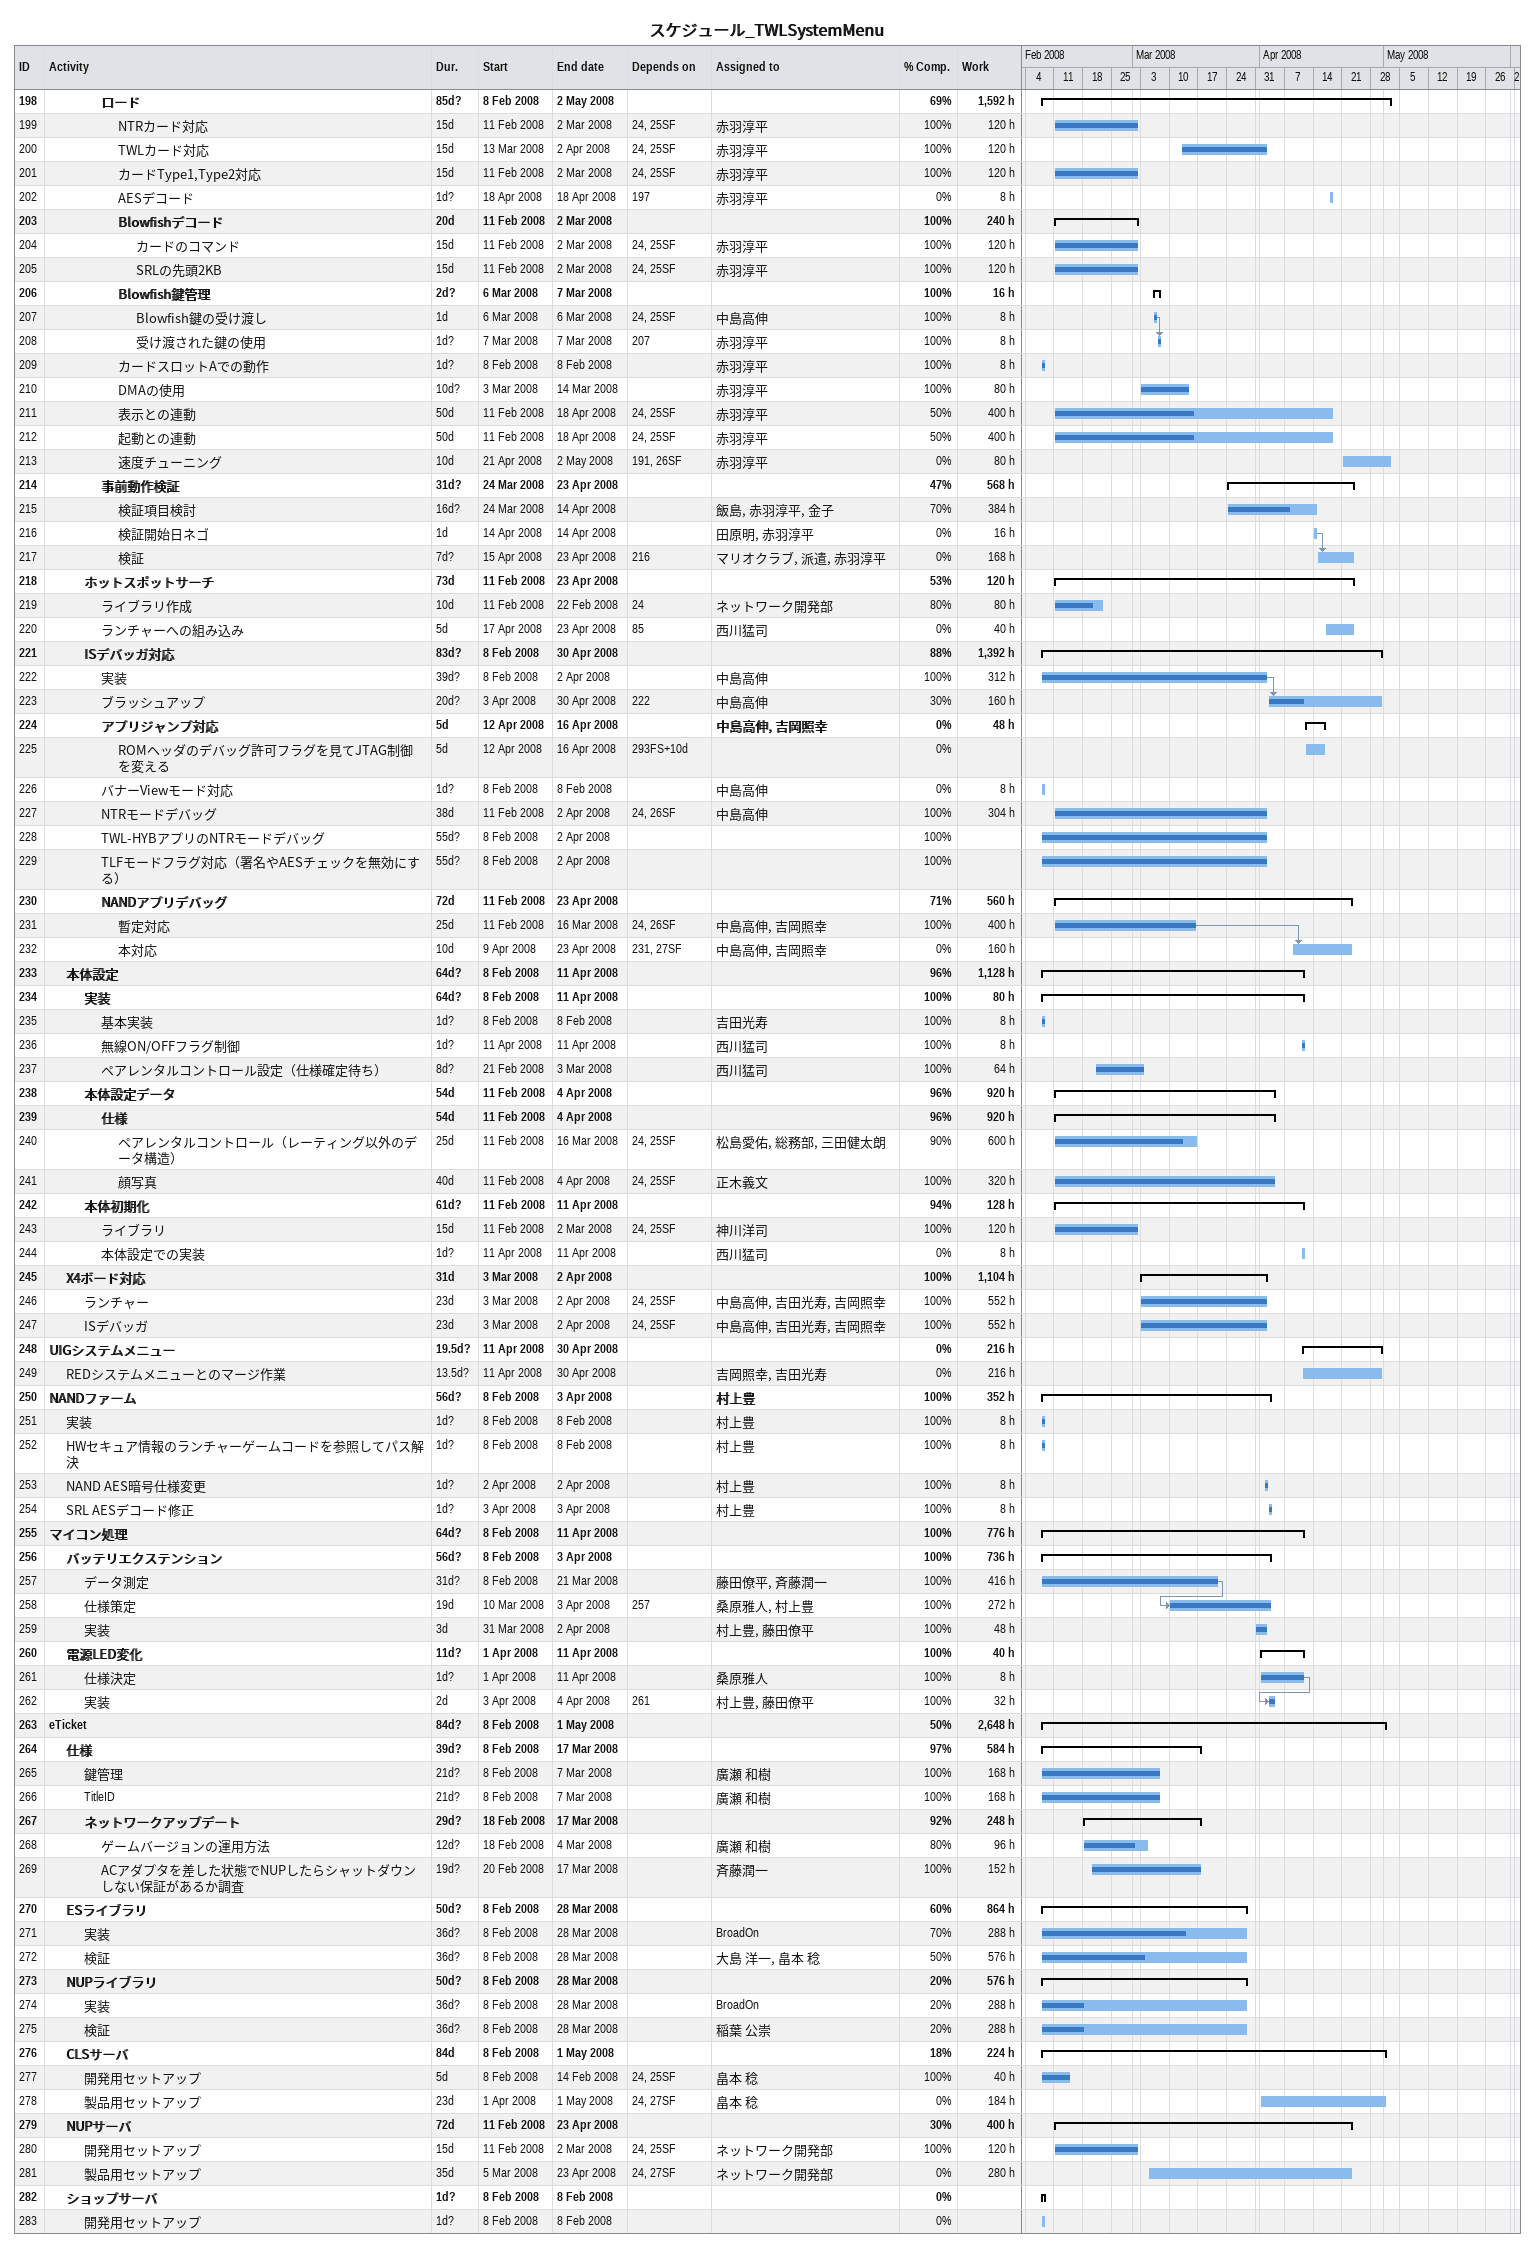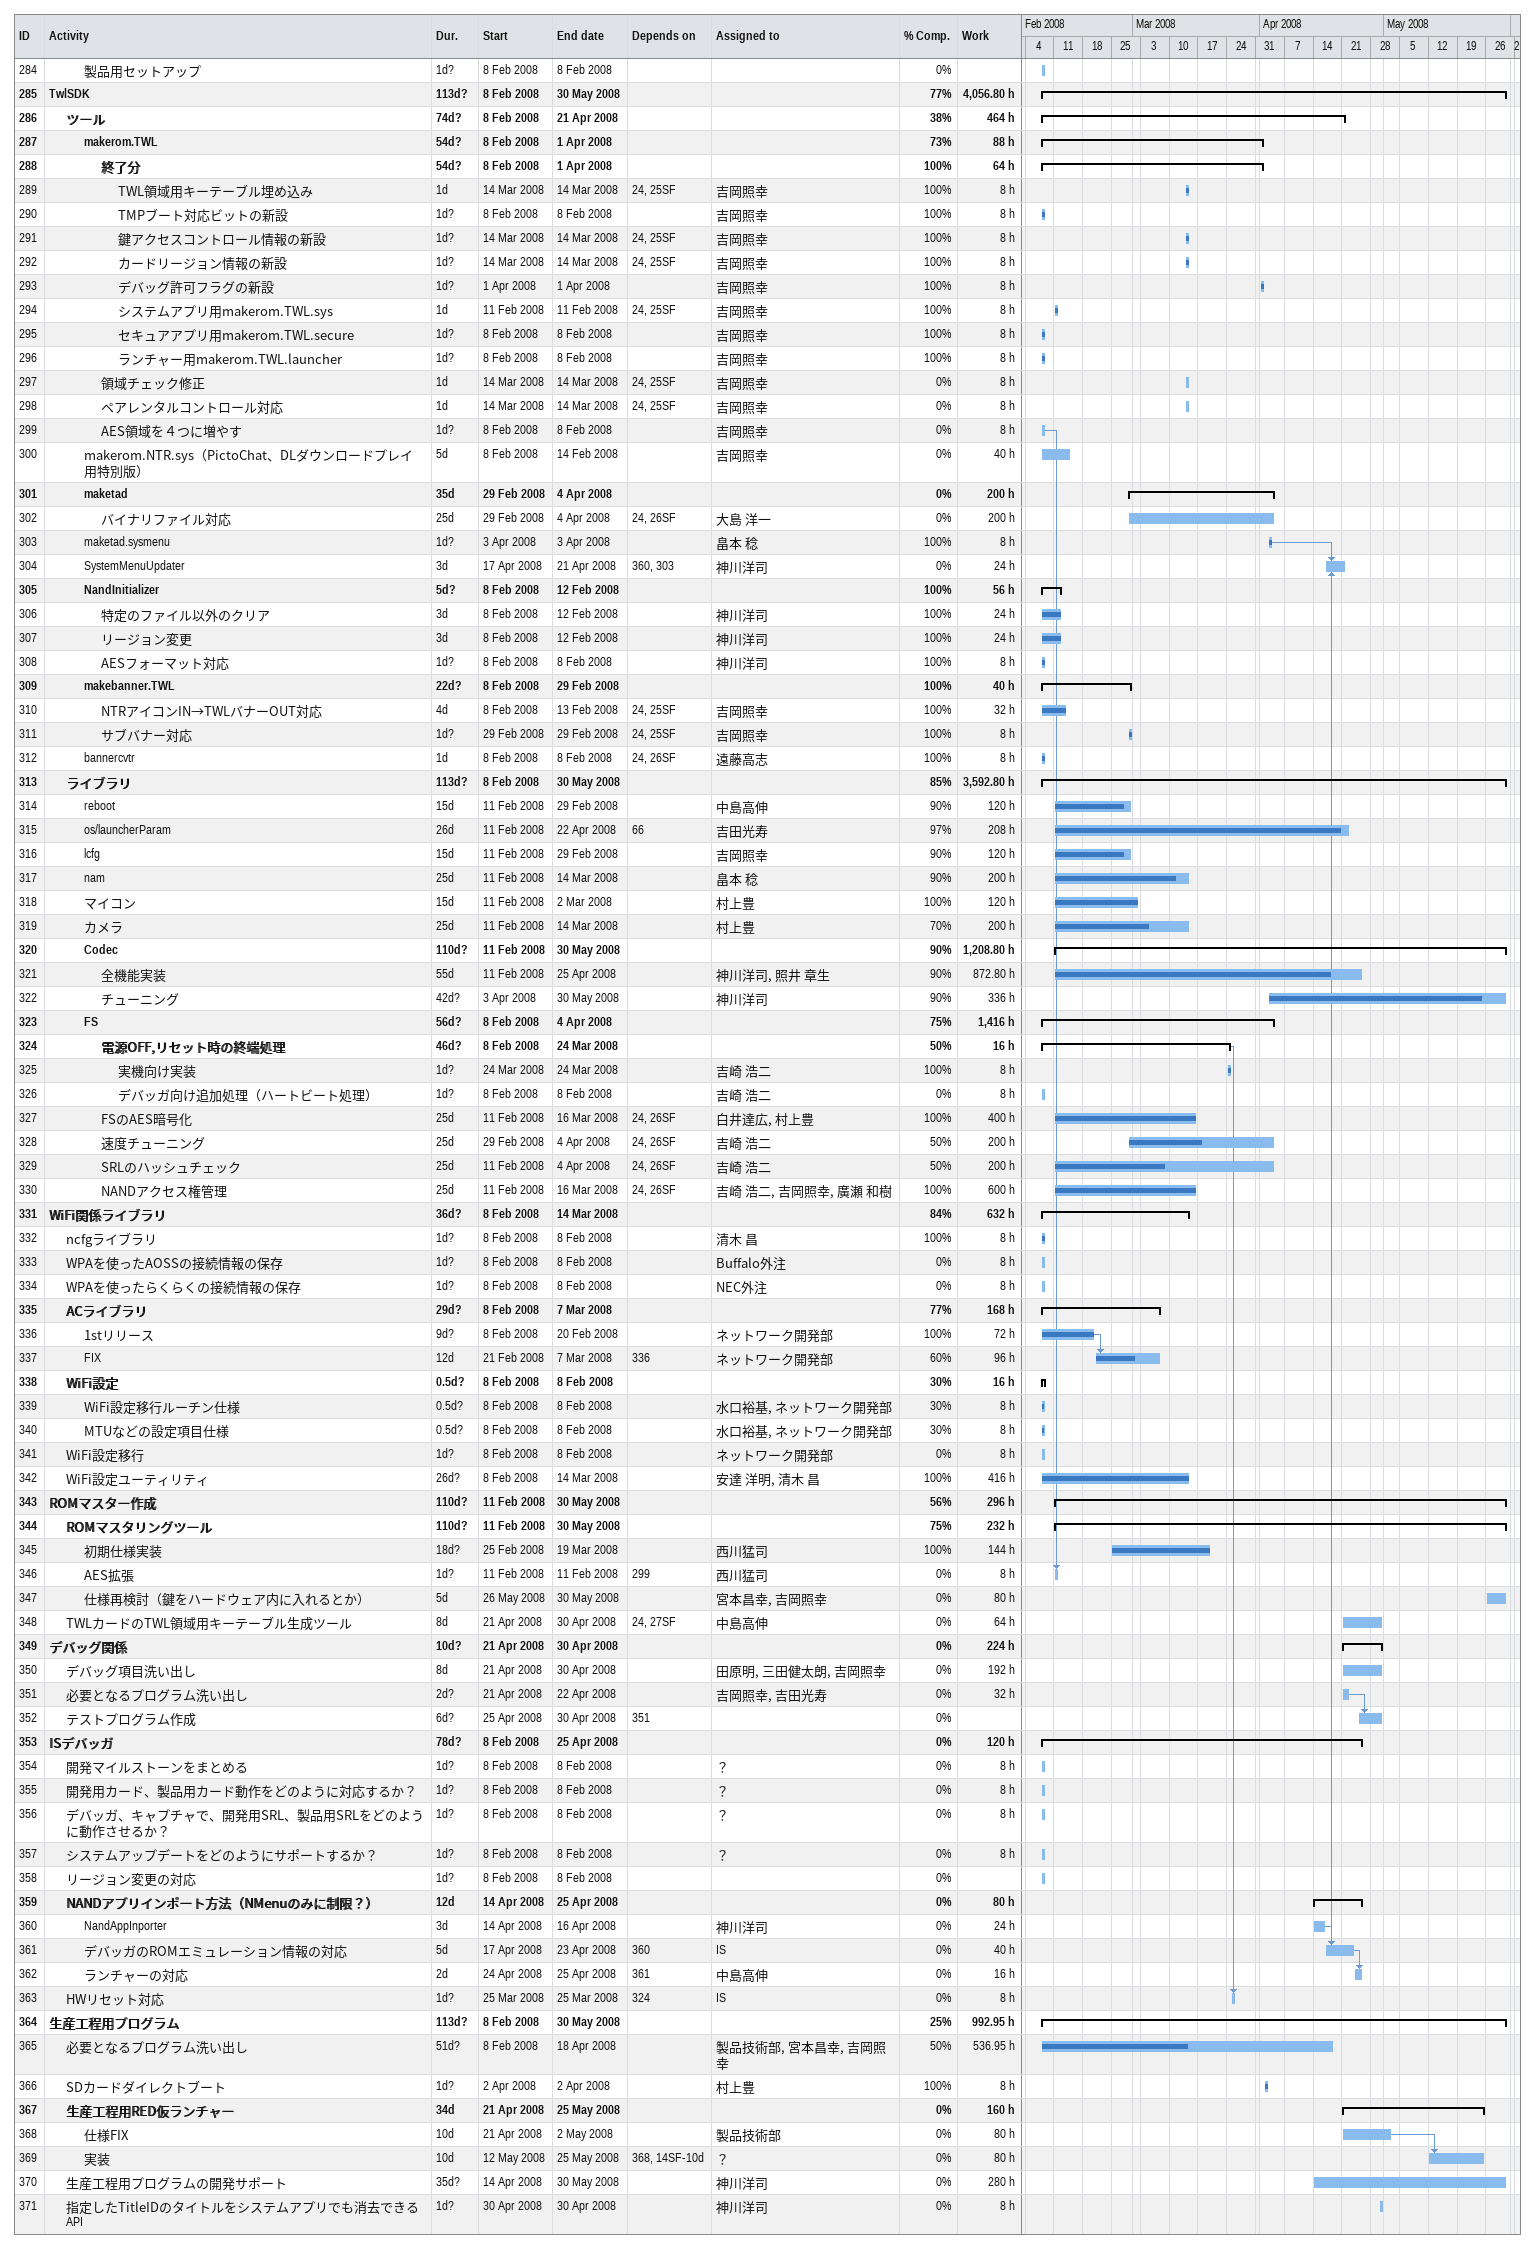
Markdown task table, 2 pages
スケジュール_TWLSystemMenu

| ID | Level | Task | Duration | Start | Finish | Predecessors | Resources | % complete | Work (h) |
|---|---|---|---|---|---|---|---|---|---|
| 198 | 4 | **ロード** | 85d? | 2008-02-08 | 2008-05-02 |  |  | 69 | 1592 |
| 199 | 5 | NTRカード対応 | 15d | 2008-02-11 | 2008-03-02 | 24, 25SF | 赤羽淳平 | 100 | 120 |
| 200 | 5 | TWLカード対応 | 15d | 2008-03-13 | 2008-04-02 | 24, 25SF | 赤羽淳平 | 100 | 120 |
| 201 | 5 | カードType1,Type2対応 | 15d | 2008-02-11 | 2008-03-02 | 24, 25SF | 赤羽淳平 | 100 | 120 |
| 202 | 5 | AESデコード | 1d? | 2008-04-18 | 2008-04-18 | 197 | 赤羽淳平 | 0 | 8 |
| 203 | 5 | **Blowfishデコード** | 20d | 2008-02-11 | 2008-03-02 |  |  | 100 | 240 |
| 204 | 6 | カードのコマンド | 15d | 2008-02-11 | 2008-03-02 | 24, 25SF | 赤羽淳平 | 100 | 120 |
| 205 | 6 | SRLの先頭2KB | 15d | 2008-02-11 | 2008-03-02 | 24, 25SF | 赤羽淳平 | 100 | 120 |
| 206 | 5 | **Blowfish鍵管理** | 2d? | 2008-03-06 | 2008-03-07 |  |  | 100 | 16 |
| 207 | 6 | Blowfish鍵の受け渡し | 1d | 2008-03-06 | 2008-03-06 | 24, 25SF | 中島高伸 | 100 | 8 |
| 208 | 6 | 受け渡された鍵の使用 | 1d? | 2008-03-07 | 2008-03-07 | 207 | 赤羽淳平 | 100 | 8 |
| 209 | 5 | カードスロットAでの動作 | 1d? | 2008-02-08 | 2008-02-08 |  | 赤羽淳平 | 100 | 8 |
| 210 | 5 | DMAの使用 | 10d? | 2008-03-03 | 2008-03-14 |  | 赤羽淳平 | 100 | 80 |
| 211 | 5 | 表示との連動 | 50d | 2008-02-11 | 2008-04-18 | 24, 25SF | 赤羽淳平 | 50 | 400 |
| 212 | 5 | 起動との連動 | 50d | 2008-02-11 | 2008-04-18 | 24, 25SF | 赤羽淳平 | 50 | 400 |
| 213 | 5 | 速度チューニング | 10d | 2008-04-21 | 2008-05-02 | 191, 26SF | 赤羽淳平 | 0 | 80 |
| 214 | 4 | **事前動作検証** | 31d? | 2008-03-24 | 2008-04-23 |  |  | 47 | 568 |
| 215 | 5 | 検証項目検討 | 16d? | 2008-03-24 | 2008-04-14 |  | 飯島, 赤羽淳平, 金子 | 70 | 384 |
| 216 | 5 | 検証開始日ネゴ | 1d | 2008-04-14 | 2008-04-14 |  | 田原明, 赤羽淳平 | 0 | 16 |
| 217 | 5 | 検証 | 7d? | 2008-04-15 | 2008-04-23 | 216 | マリオクラブ, 派遣, 赤羽淳平 | 0 | 168 |
| 218 | 3 | **ホットスポットサーチ** | 73d | 2008-02-11 | 2008-04-23 |  |  | 53 | 120 |
| 219 | 4 | ライブラリ作成 | 10d | 2008-02-11 | 2008-02-22 | 24 | ネットワーク開発部 | 80 | 80 |
| 220 | 4 | ランチャーへの組み込み | 5d | 2008-04-17 | 2008-04-23 | 85 | 西川猛司 | 0 | 40 |
| 221 | 3 | **ISデバッガ対応** | 83d? | 2008-02-08 | 2008-04-30 |  |  | 88 | 1392 |
| 222 | 4 | 実装 | 39d? | 2008-02-08 | 2008-04-02 |  | 中島高伸 | 100 | 312 |
| 223 | 4 | ブラッシュアップ | 20d? | 2008-04-03 | 2008-04-30 | 222 | 中島高伸 | 30 | 160 |
| 224 | 4 | **アプリジャンプ対応** | 5d | 2008-04-12 | 2008-04-16 |  | 中島高伸, 吉岡照幸 | 0 | 48 |
| 225 | 5 | ROMヘッダのデバッグ許可フラグを見てJTAG制御を変える | 5d | 2008-04-12 | 2008-04-16 | 293FS+10d |  | 0 |  |
| 226 | 4 | バナーViewモード対応 | 1d? | 2008-02-08 | 2008-02-08 |  | 中島高伸 | 0 | 8 |
| 227 | 4 | NTRモードデバッグ | 38d | 2008-02-11 | 2008-04-02 | 24, 26SF | 中島高伸 | 100 | 304 |
| 228 | 4 | TWL-HYBアプリのNTRモードデバッグ | 55d? | 2008-02-08 | 2008-04-02 |  |  | 100 |  |
| 229 | 4 | TLFモードフラグ対応（署名やAESチェックを無効にする） | 55d? | 2008-02-08 | 2008-04-02 |  |  | 100 |  |
| 230 | 4 | **NANDアプリデバッグ** | 72d | 2008-02-11 | 2008-04-23 |  |  | 71 | 560 |
| 231 | 5 | 暫定対応 | 25d | 2008-02-11 | 2008-03-16 | 24, 26SF | 中島高伸, 吉岡照幸 | 100 | 400 |
| 232 | 5 | 本対応 | 10d | 2008-04-09 | 2008-04-23 | 231, 27SF | 中島高伸, 吉岡照幸 | 0 | 160 |
| 233 | 2 | **本体設定** | 64d? | 2008-02-08 | 2008-04-11 |  |  | 96 | 1128 |
| 234 | 3 | **実装** | 64d? | 2008-02-08 | 2008-04-11 |  |  | 100 | 80 |
| 235 | 4 | 基本実装 | 1d? | 2008-02-08 | 2008-02-08 |  | 吉田光寿 | 100 | 8 |
| 236 | 4 | 無線ON/OFFフラグ制御 | 1d? | 2008-04-11 | 2008-04-11 |  | 西川猛司 | 100 | 8 |
| 237 | 4 | ペアレンタルコントロール設定（仕様確定待ち） | 8d? | 2008-02-21 | 2008-03-03 |  | 西川猛司 | 100 | 64 |
| 238 | 3 | **本体設定データ** | 54d | 2008-02-11 | 2008-04-04 |  |  | 96 | 920 |
| 239 | 4 | **仕様** | 54d | 2008-02-11 | 2008-04-04 |  |  | 96 | 920 |
| 240 | 5 | ペアレンタルコントロール（レーティング以外のデータ構造） | 25d | 2008-02-11 | 2008-03-16 | 24, 25SF | 松島愛佑, 総務部, 三田健太朗 | 90 | 600 |
| 241 | 5 | 顔写真 | 40d | 2008-02-11 | 2008-04-04 | 24, 25SF | 正木義文 | 100 | 320 |
| 242 | 3 | **本体初期化** | 61d? | 2008-02-11 | 2008-04-11 |  |  | 94 | 128 |
| 243 | 4 | ライブラリ | 15d | 2008-02-11 | 2008-03-02 | 24, 25SF | 神川洋司 | 100 | 120 |
| 244 | 4 | 本体設定での実装 | 1d? | 2008-04-11 | 2008-04-11 |  | 西川猛司 | 0 | 8 |
| 245 | 2 | **X4ボード対応** | 31d | 2008-03-03 | 2008-04-02 |  |  | 100 | 1104 |
| 246 | 3 | ランチャー | 23d | 2008-03-03 | 2008-04-02 | 24, 25SF | 中島高伸, 吉田光寿, 吉岡照幸 | 100 | 552 |
| 247 | 3 | ISデバッガ | 23d | 2008-03-03 | 2008-04-02 | 24, 25SF | 中島高伸, 吉田光寿, 吉岡照幸 | 100 | 552 |
| 248 | 1 | **UIGシステムメニュー** | 19.5d? | 2008-04-11 | 2008-04-30 |  |  | 0 | 216 |
| 249 | 2 | REDシステムメニューとのマージ作業 | 13.5d? | 2008-04-11 | 2008-04-30 |  | 吉岡照幸, 吉田光寿 | 0 | 216 |
| 250 | 1 | **NANDファーム** | 56d? | 2008-02-08 | 2008-04-03 |  | 村上豊 | 100 | 352 |
| 251 | 2 | 実装 | 1d? | 2008-02-08 | 2008-02-08 |  | 村上豊 | 100 | 8 |
| 252 | 2 | HWセキュア情報のランチャーゲームコードを参照してパス解決 | 1d? | 2008-02-08 | 2008-02-08 |  | 村上豊 | 100 | 8 |
| 253 | 2 | NAND AES暗号仕様変更 | 1d? | 2008-04-02 | 2008-04-02 |  | 村上豊 | 100 | 8 |
| 254 | 2 | SRL AESデコード修正 | 1d? | 2008-04-03 | 2008-04-03 |  | 村上豊 | 100 | 8 |
| 255 | 1 | **マイコン処理** | 64d? | 2008-02-08 | 2008-04-11 |  |  | 100 | 776 |
| 256 | 2 | **バッテリエクステンション** | 56d? | 2008-02-08 | 2008-04-03 |  |  | 100 | 736 |
| 257 | 3 | データ測定 | 31d? | 2008-02-08 | 2008-03-21 |  | 藤田僚平, 斉藤潤一 | 100 | 416 |
| 258 | 3 | 仕様策定 | 19d | 2008-03-10 | 2008-04-03 | 257 | 桑原雅人, 村上豊 | 100 | 272 |
| 259 | 3 | 実装 | 3d | 2008-03-31 | 2008-04-02 |  | 村上豊, 藤田僚平 | 100 | 48 |
| 260 | 2 | **電源LED変化** | 11d? | 2008-04-01 | 2008-04-11 |  |  | 100 | 40 |
| 261 | 3 | 仕様決定 | 1d? | 2008-04-01 | 2008-04-11 |  | 桑原雅人 | 100 | 8 |
| 262 | 3 | 実装 | 2d | 2008-04-03 | 2008-04-04 | 261 | 村上豊, 藤田僚平 | 100 | 32 |
| 263 | 1 | **eTicket** | 84d? | 2008-02-08 | 2008-05-01 |  |  | 50 | 2648 |
| 264 | 2 | **仕様** | 39d? | 2008-02-08 | 2008-03-17 |  |  | 97 | 584 |
| 265 | 3 | 鍵管理 | 21d? | 2008-02-08 | 2008-03-07 |  | 廣瀬 和樹 | 100 | 168 |
| 266 | 3 | TitleID | 21d? | 2008-02-08 | 2008-03-07 |  | 廣瀬 和樹 | 100 | 168 |
| 267 | 3 | **ネットワークアップデート** | 29d? | 2008-02-18 | 2008-03-17 |  |  | 92 | 248 |
| 268 | 4 | ゲームバージョンの運用方法 | 12d? | 2008-02-18 | 2008-03-04 |  | 廣瀬 和樹 | 80 | 96 |
| 269 | 4 | ACアダプタを差した状態でNUPしたらシャットダウンしない保証があるか調査 | 19d? | 2008-02-20 | 2008-03-17 |  | 斉藤潤一 | 100 | 152 |
| 270 | 2 | **ESライブラリ** | 50d? | 2008-02-08 | 2008-03-28 |  |  | 60 | 864 |
| 271 | 3 | 実装 | 36d? | 2008-02-08 | 2008-03-28 |  | BroadOn | 70 | 288 |
| 272 | 3 | 検証 | 36d? | 2008-02-08 | 2008-03-28 |  | 大島 洋一, 畠本 稔 | 50 | 576 |
| 273 | 2 | **NUPライブラリ** | 50d? | 2008-02-08 | 2008-03-28 |  |  | 20 | 576 |
| 274 | 3 | 実装 | 36d? | 2008-02-08 | 2008-03-28 |  | BroadOn | 20 | 288 |
| 275 | 3 | 検証 | 36d? | 2008-02-08 | 2008-03-28 |  | 稲葉 公崇 | 20 | 288 |
| 276 | 2 | **CLSサーバ** | 84d | 2008-02-08 | 2008-05-01 |  |  | 18 | 224 |
| 277 | 3 | 開発用セットアップ | 5d | 2008-02-08 | 2008-02-14 | 24, 25SF | 畠本 稔 | 100 | 40 |
| 278 | 3 | 製品用セットアップ | 23d | 2008-04-01 | 2008-05-01 | 24, 27SF | 畠本 稔 | 0 | 184 |
| 279 | 2 | **NUPサーバ** | 72d | 2008-02-11 | 2008-04-23 |  |  | 30 | 400 |
| 280 | 3 | 開発用セットアップ | 15d | 2008-02-11 | 2008-03-02 | 24, 25SF | ネットワーク開発部 | 100 | 120 |
| 281 | 3 | 製品用セットアップ | 35d | 2008-03-05 | 2008-04-23 | 24, 27SF | ネットワーク開発部 | 0 | 280 |
| 282 | 2 | **ショップサーバ** | 1d? | 2008-02-08 | 2008-02-08 |  |  | 0 |  |
| 283 | 3 | 開発用セットアップ | 1d? | 2008-02-08 | 2008-02-08 |  |  | 0 |  |
| 284 | 3 | 製品用セットアップ | 1d? | 2008-02-08 | 2008-02-08 |  |  | 0 |  |
| 285 | 1 | **TwlSDK** | 113d? | 2008-02-08 | 2008-05-30 |  |  | 77 | 4056.80 |
| 286 | 2 | **ツール** | 74d? | 2008-02-08 | 2008-04-21 |  |  | 38 | 464 |
| 287 | 3 | **makerom.TWL** | 54d? | 2008-02-08 | 2008-04-01 |  |  | 73 | 88 |
| 288 | 4 | **終了分** | 54d? | 2008-02-08 | 2008-04-01 |  |  | 100 | 64 |
| 289 | 5 | TWL領域用キーテーブル埋め込み | 1d | 2008-03-14 | 2008-03-14 | 24, 25SF | 吉岡照幸 | 100 | 8 |
| 290 | 5 | TMPブート対応ビットの新設 | 1d? | 2008-02-08 | 2008-02-08 |  | 吉岡照幸 | 100 | 8 |
| 291 | 5 | 鍵アクセスコントロール情報の新設 | 1d? | 2008-03-14 | 2008-03-14 | 24, 25SF | 吉岡照幸 | 100 | 8 |
| 292 | 5 | カードリージョン情報の新設 | 1d? | 2008-03-14 | 2008-03-14 | 24, 25SF | 吉岡照幸 | 100 | 8 |
| 293 | 5 | デバッグ許可フラグの新設 | 1d? | 2008-04-01 | 2008-04-01 |  | 吉岡照幸 | 100 | 8 |
| 294 | 5 | システムアプリ用makerom.TWL.sys | 1d | 2008-02-11 | 2008-02-11 | 24, 25SF | 吉岡照幸 | 100 | 8 |
| 295 | 5 | セキュアアプリ用makerom.TWL.secure | 1d? | 2008-02-08 | 2008-02-08 |  | 吉岡照幸 | 100 | 8 |
| 296 | 5 | ランチャー用makerom.TWL.launcher | 1d? | 2008-02-08 | 2008-02-08 |  | 吉岡照幸 | 100 | 8 |
| 297 | 4 | 領域チェック修正 | 1d | 2008-03-14 | 2008-03-14 | 24, 25SF | 吉岡照幸 | 0 | 8 |
| 298 | 4 | ペアレンタルコントロール対応 | 1d | 2008-03-14 | 2008-03-14 | 24, 25SF | 吉岡照幸 | 0 | 8 |
| 299 | 4 | AES領域を４つに増やす | 1d? | 2008-02-08 | 2008-02-08 |  | 吉岡照幸 | 0 | 8 |
| 300 | 3 | makerom.NTR.sys（PictoChat、DLダウンロードプレイ用特別版） | 5d | 2008-02-08 | 2008-02-14 |  | 吉岡照幸 | 0 | 40 |
| 301 | 3 | **maketad** | 35d | 2008-02-29 | 2008-04-04 |  |  | 0 | 200 |
| 302 | 4 | バイナリファイル対応 | 25d | 2008-02-29 | 2008-04-04 | 24, 26SF | 大島 洋一 | 0 | 200 |
| 303 | 3 | maketad.sysmenu | 1d? | 2008-04-03 | 2008-04-03 |  | 畠本 稔 | 100 | 8 |
| 304 | 3 | SystemMenuUpdater | 3d | 2008-04-17 | 2008-04-21 | 360, 303 | 神川洋司 | 0 | 24 |
| 305 | 3 | **NandInitializer** | 5d? | 2008-02-08 | 2008-02-12 |  |  | 100 | 56 |
| 306 | 4 | 特定のファイル以外のクリア | 3d | 2008-02-08 | 2008-02-12 |  | 神川洋司 | 100 | 24 |
| 307 | 4 | リージョン変更 | 3d | 2008-02-08 | 2008-02-12 |  | 神川洋司 | 100 | 24 |
| 308 | 4 | AESフォーマット対応 | 1d? | 2008-02-08 | 2008-02-08 |  | 神川洋司 | 100 | 8 |
| 309 | 3 | **makebanner.TWL** | 22d? | 2008-02-08 | 2008-02-29 |  |  | 100 | 40 |
| 310 | 4 | NTRアイコンIN→TWLバナーOUT対応 | 4d | 2008-02-08 | 2008-02-13 | 24, 25SF | 吉岡照幸 | 100 | 32 |
| 311 | 4 | サブバナー対応 | 1d? | 2008-02-29 | 2008-02-29 | 24, 25SF | 吉岡照幸 | 100 | 8 |
| 312 | 3 | bannercvtr | 1d | 2008-02-08 | 2008-02-08 | 24, 26SF | 遠藤高志 | 100 | 8 |
| 313 | 2 | **ライブラリ** | 113d? | 2008-02-08 | 2008-05-30 |  |  | 85 | 3592.80 |
| 314 | 3 | reboot | 15d | 2008-02-11 | 2008-02-29 |  | 中島高伸 | 90 | 120 |
| 315 | 3 | os/launcherParam | 26d | 2008-02-11 | 2008-04-22 | 66 | 吉田光寿 | 97 | 208 |
| 316 | 3 | lcfg | 15d | 2008-02-11 | 2008-02-29 |  | 吉岡照幸 | 90 | 120 |
| 317 | 3 | nam | 25d | 2008-02-11 | 2008-03-14 |  | 畠本 稔 | 90 | 200 |
| 318 | 3 | マイコン | 15d | 2008-02-11 | 2008-03-02 |  | 村上豊 | 100 | 120 |
| 319 | 3 | カメラ | 25d | 2008-02-11 | 2008-03-14 |  | 村上豊 | 70 | 200 |
| 320 | 3 | **Codec** | 110d? | 2008-02-11 | 2008-05-30 |  |  | 90 | 1208.80 |
| 321 | 4 | 全機能実装 | 55d | 2008-02-11 | 2008-04-25 |  | 神川洋司, 照井 章生 | 90 | 872.80 |
| 322 | 4 | チューニング | 42d? | 2008-04-03 | 2008-05-30 |  | 神川洋司 | 90 | 336 |
| 323 | 3 | **FS** | 56d? | 2008-02-08 | 2008-04-04 |  |  | 75 | 1416 |
| 324 | 4 | **電源OFF,リセット時の終端処理** | 46d? | 2008-02-08 | 2008-03-24 |  |  | 50 | 16 |
| 325 | 5 | 実機向け実装 | 1d? | 2008-03-24 | 2008-03-24 |  | 吉崎 浩二 | 100 | 8 |
| 326 | 5 | デバッガ向け追加処理（ハートビート処理） | 1d? | 2008-02-08 | 2008-02-08 |  | 吉崎 浩二 | 0 | 8 |
| 327 | 4 | FSのAES暗号化 | 25d | 2008-02-11 | 2008-03-16 | 24, 26SF | 白井達広, 村上豊 | 100 | 400 |
| 328 | 4 | 速度チューニング | 25d | 2008-02-29 | 2008-04-04 | 24, 26SF | 吉崎 浩二 | 50 | 200 |
| 329 | 4 | SRLのハッシュチェック | 25d | 2008-02-11 | 2008-04-04 | 24, 26SF | 吉崎 浩二 | 50 | 200 |
| 330 | 4 | NANDアクセス権管理 | 25d | 2008-02-11 | 2008-03-16 | 24, 26SF | 吉崎 浩二, 吉岡照幸, 廣瀬 和樹 | 100 | 600 |
| 331 | 1 | **WiFi関係ライブラリ** | 36d? | 2008-02-08 | 2008-03-14 |  |  | 84 | 632 |
| 332 | 2 | ncfgライブラリ | 1d? | 2008-02-08 | 2008-02-08 |  | 清木 昌 | 100 | 8 |
| 333 | 2 | WPAを使ったAOSSの接続情報の保存 | 1d? | 2008-02-08 | 2008-02-08 |  | Buffalo外注 | 0 | 8 |
| 334 | 2 | WPAを使ったらくらくの接続情報の保存 | 1d? | 2008-02-08 | 2008-02-08 |  | NEC外注 | 0 | 8 |
| 335 | 2 | **ACライブラリ** | 29d? | 2008-02-08 | 2008-03-07 |  |  | 77 | 168 |
| 336 | 3 | 1stリリース | 9d? | 2008-02-08 | 2008-02-20 |  | ネットワーク開発部 | 100 | 72 |
| 337 | 3 | FIX | 12d | 2008-02-21 | 2008-03-07 | 336 | ネットワーク開発部 | 60 | 96 |
| 338 | 2 | **WiFi設定** | 0.5d? | 2008-02-08 | 2008-02-08 |  |  | 30 | 16 |
| 339 | 3 | WiFi設定移行ルーチン仕様 | 0.5d? | 2008-02-08 | 2008-02-08 |  | 水口裕基, ネットワーク開発部 | 30 | 8 |
| 340 | 3 | MTUなどの設定項目仕様 | 0.5d? | 2008-02-08 | 2008-02-08 |  | 水口裕基, ネットワーク開発部 | 30 | 8 |
| 341 | 2 | WiFi設定移行 | 1d? | 2008-02-08 | 2008-02-08 |  | ネットワーク開発部 | 0 | 8 |
| 342 | 2 | WiFi設定ユーティリティ | 26d? | 2008-02-08 | 2008-03-14 |  | 安達 洋明, 清木 昌 | 100 | 416 |
| 343 | 1 | **ROMマスター作成** | 110d? | 2008-02-11 | 2008-05-30 |  |  | 56 | 296 |
| 344 | 2 | **ROMマスタリングツール** | 110d? | 2008-02-11 | 2008-05-30 |  |  | 75 | 232 |
| 345 | 3 | 初期仕様実装 | 18d? | 2008-02-25 | 2008-03-19 |  | 西川猛司 | 100 | 144 |
| 346 | 3 | AES拡張 | 1d? | 2008-02-11 | 2008-02-11 | 299 | 西川猛司 | 0 | 8 |
| 347 | 3 | 仕様再検討（鍵をハードウェア内に入れるとか） | 5d | 2008-05-26 | 2008-05-30 |  | 宮本昌幸, 吉岡照幸 | 0 | 80 |
| 348 | 2 | TWLカードのTWL領域用キーテーブル生成ツール | 8d | 2008-04-21 | 2008-04-30 | 24, 27SF | 中島高伸 | 0 | 64 |
| 349 | 1 | **デバッグ関係** | 10d? | 2008-04-21 | 2008-04-30 |  |  | 0 | 224 |
| 350 | 2 | デバッグ項目洗い出し | 8d | 2008-04-21 | 2008-04-30 |  | 田原明, 三田健太朗, 吉岡照幸 | 0 | 192 |
| 351 | 2 | 必要となるプログラム洗い出し | 2d? | 2008-04-21 | 2008-04-22 |  | 吉岡照幸, 吉田光寿 | 0 | 32 |
| 352 | 2 | テストプログラム作成 | 6d? | 2008-04-25 | 2008-04-30 | 351 |  | 0 |  |
| 353 | 1 | **ISデバッガ** | 78d? | 2008-02-08 | 2008-04-25 |  |  | 0 | 120 |
| 354 | 2 | 開発マイルストーンをまとめる | 1d? | 2008-02-08 | 2008-02-08 |  | ？ | 0 | 8 |
| 355 | 2 | 開発用カード、製品用カード動作をどのように対応するか？ | 1d? | 2008-02-08 | 2008-02-08 |  | ？ | 0 | 8 |
| 356 | 2 | デバッガ、キャプチャで、開発用SRL、製品用SRLをどのように動作させるか？ | 1d? | 2008-02-08 | 2008-02-08 |  | ？ | 0 | 8 |
| 357 | 2 | システムアップデートをどのようにサポートするか？ | 1d? | 2008-02-08 | 2008-02-08 |  | ？ | 0 | 8 |
| 358 | 2 | リージョン変更の対応 | 1d? | 2008-02-08 | 2008-02-08 |  |  | 0 |  |
| 359 | 2 | **NANDアプリインポート方法（NMenuのみに制限？）** | 12d | 2008-04-14 | 2008-04-25 |  |  | 0 | 80 |
| 360 | 3 | NandAppInporter | 3d | 2008-04-14 | 2008-04-16 |  | 神川洋司 | 0 | 24 |
| 361 | 3 | デバッガのROMエミュレーション情報の対応 | 5d | 2008-04-17 | 2008-04-23 | 360 | IS | 0 | 40 |
| 362 | 3 | ランチャーの対応 | 2d | 2008-04-24 | 2008-04-25 | 361 | 中島高伸 | 0 | 16 |
| 363 | 2 | HWリセット対応 | 1d? | 2008-03-25 | 2008-03-25 | 324 | IS | 0 | 8 |
| 364 | 1 | **生産工程用プログラム** | 113d? | 2008-02-08 | 2008-05-30 |  |  | 25 | 992.95 |
| 365 | 2 | 必要となるプログラム洗い出し | 51d? | 2008-02-08 | 2008-04-18 |  | 製品技術部, 宮本昌幸, 吉岡照幸 | 50 | 536.95 |
| 366 | 2 | SDカードダイレクトブート | 1d? | 2008-04-02 | 2008-04-02 |  | 村上豊 | 100 | 8 |
| 367 | 2 | **生産工程用RED仮ランチャー** | 34d | 2008-04-21 | 2008-05-25 |  |  | 0 | 160 |
| 368 | 3 | 仕様FIX | 10d | 2008-04-21 | 2008-05-02 |  | 製品技術部 | 0 | 80 |
| 369 | 3 | 実装 | 10d | 2008-05-12 | 2008-05-25 | 368, 14SF-10d | ？ | 0 | 80 |
| 370 | 2 | 生産工程用プログラムの開発サポート | 35d? | 2008-04-14 | 2008-05-30 |  | 神川洋司 | 0 | 280 |
| 371 | 2 | 指定したTitleIDのタイトルをシステムアプリでも消去できるAPI | 1d? | 2008-04-30 | 2008-04-30 |  | 神川洋司 | 0 | 8 |
